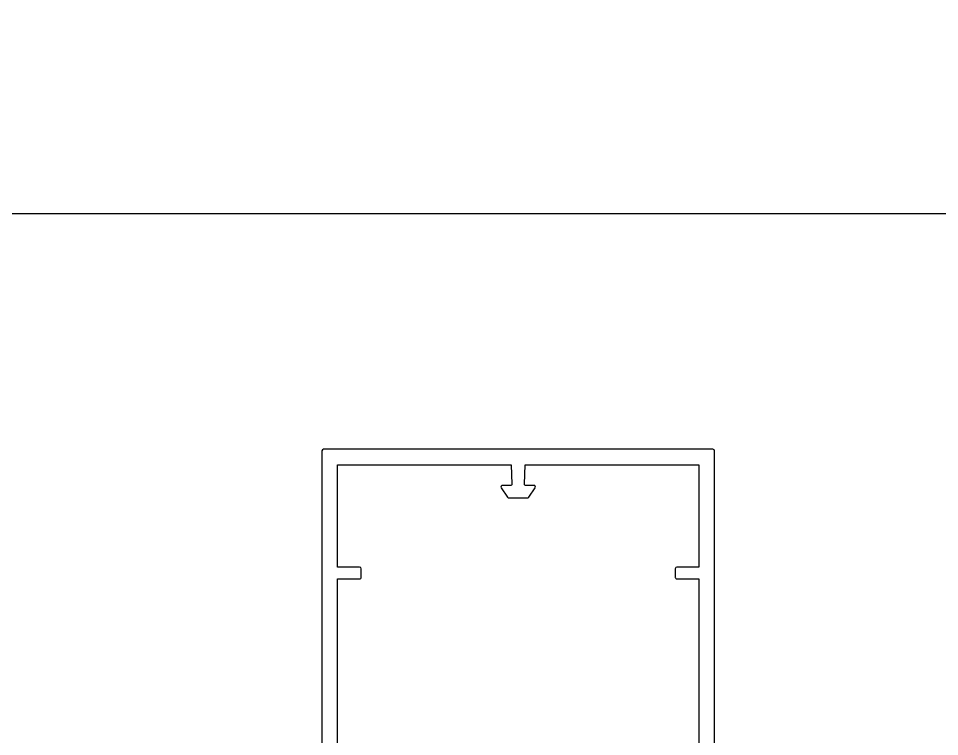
# Model space of a CAD drawing. Header units: inches. Extents: x 21 to 32698, y 13 to 3712.
# Drawn here: x 17432.91 to 17444.64, y 972.43 to 981.57 of the extents above; entities that cross this region are included whole.
import ezdxf

# ---------------------------------------------------------------- set-up
doc = ezdxf.new("R2010")
doc.units = ezdxf.units.IN
doc.header["$MEASUREMENT"] = 0
doc.set_wipeout_variables(frame=1)
for name, color, linetype, lineweight in [('Z_MİM_-KM-GLAZ', 8, 'Continuous', 25), ('Z_MİM_-KM-IZO-THERMAL-ROCKWOOL', 8, 'BATTING', 25), ('Z_MİM_-KM-WALL-PLASTER', 8, 'Continuous', 25), ('Z_MİM_ALUMINIUM', 8, 'Continuous', 25)]:
    doc.layers.add(name, color=color, linetype=linetype, lineweight=lineweight)
doc.linetypes.add('BATTING', pattern='A,0.00254,-2.54,[134,ltypeshp.shx,S=2.54,R=0,X=-2.54,Y=0],-5.08,[134,ltypeshp.shx,S=2.54,R=180,X=2.54,Y=0],-2.54', length=10.16254)

# ---------------------------------------------------------------- blocks, each defined once
blk = doc.blocks.new('-KM-AL5 140_164')
blk.add_wipeout([(151.488, -34.02), (151.726, -15.48), (149.45, -15.45), (149.45, 7.15), (9.45, 7.15), (9.45, -15.45), (7.398, -15.45), (7.567, -34.061)])
at = {"layer": 'Z_MİM_ALUMINIUM', "elevation": 0.002}
blk.add_lwpolyline([(15.193, -18.45), (143.83, -18.45)], dxfattribs=at)
for points in [[(84.512, -30.93), (84.512, -21.47, 0.41421), (84.492, -21.45), (79.532, -21.45, 0.41421), (79.512, -21.47), (79.512, -30.93, 0.414213)], [(79.712, -30.35), (79.712, -23.1), (79.992, -23.1, 0.414214), (80.012, -23.08), (80.012, -22.97, 0.41421), (79.992, -22.95), (79.712, -22.95), (79.712, -21.65), (81.923, -21.65), (81.932, -21.893, -0.434811), (81.911, -21.913), (81.813, -21.91, 0.612799), (81.795, -21.941), (81.876, -22.061, 0.249329), (81.893, -22.07), (82.131, -22.07, 0.249329), (82.147, -22.061), (82.228, -21.941, 0.612799), (82.211, -21.91), (82.113, -21.913, -0.434811), (82.092, -21.893), (82.1, -21.65), (84.312, -21.65), (84.312, -22.95), (84.032, -22.95, 0.41421), (84.012, -22.97), (84.012, -23.08, 0.414214), (84.032, -23.1), (84.312, -23.1), (84.312, -30.35)]]:
    blk.add_lwpolyline(points, format="xyb", dxfattribs=at)

msp = doc.modelspace()

# ---------------------------------------------------------------- linework, layer by layer
at = {"layer": 'Z_MİM_-KM-IZO-THERMAL-ROCKWOOL', "ltscale": 0.45}
msp.add_lwpolyline([(18839.214, 974.583), (17334.214, 974.583), (17334.214, 1004.583), (16649.213, 1004.583), (16649.213, 974.583), (15324.214, 974.583), (15324.214, 1629.583), (15034.214, 1629.583), (15034.215, 2589.584), (18839.214, 2589.584)], close=True, dxfattribs=at)
at = {"layer": 'Z_MİM_-KM-WALL-PLASTER'}
msp.add_lwpolyline([(18834.214, 979.583), (17339.214, 979.583), (17339.214, 1009.583), (16644.213, 1009.583), (16644.213, 979.583), (15329.214, 979.583), (15329.214, 1634.583), (15039.214, 1634.583), (15039.215, 2584.584), (18834.214, 2584.584)], close=True, dxfattribs=at)

# ---------------------------------------------------------------- next in the draw order: block references
at = {"layer": 'Z_MİM_-KM-GLAZ'}
msp.add_blockref('-KM-AL5 140_164', (17357.263, 997.533), dxfattribs=at)

doc.saveas('drawing.dxf')
